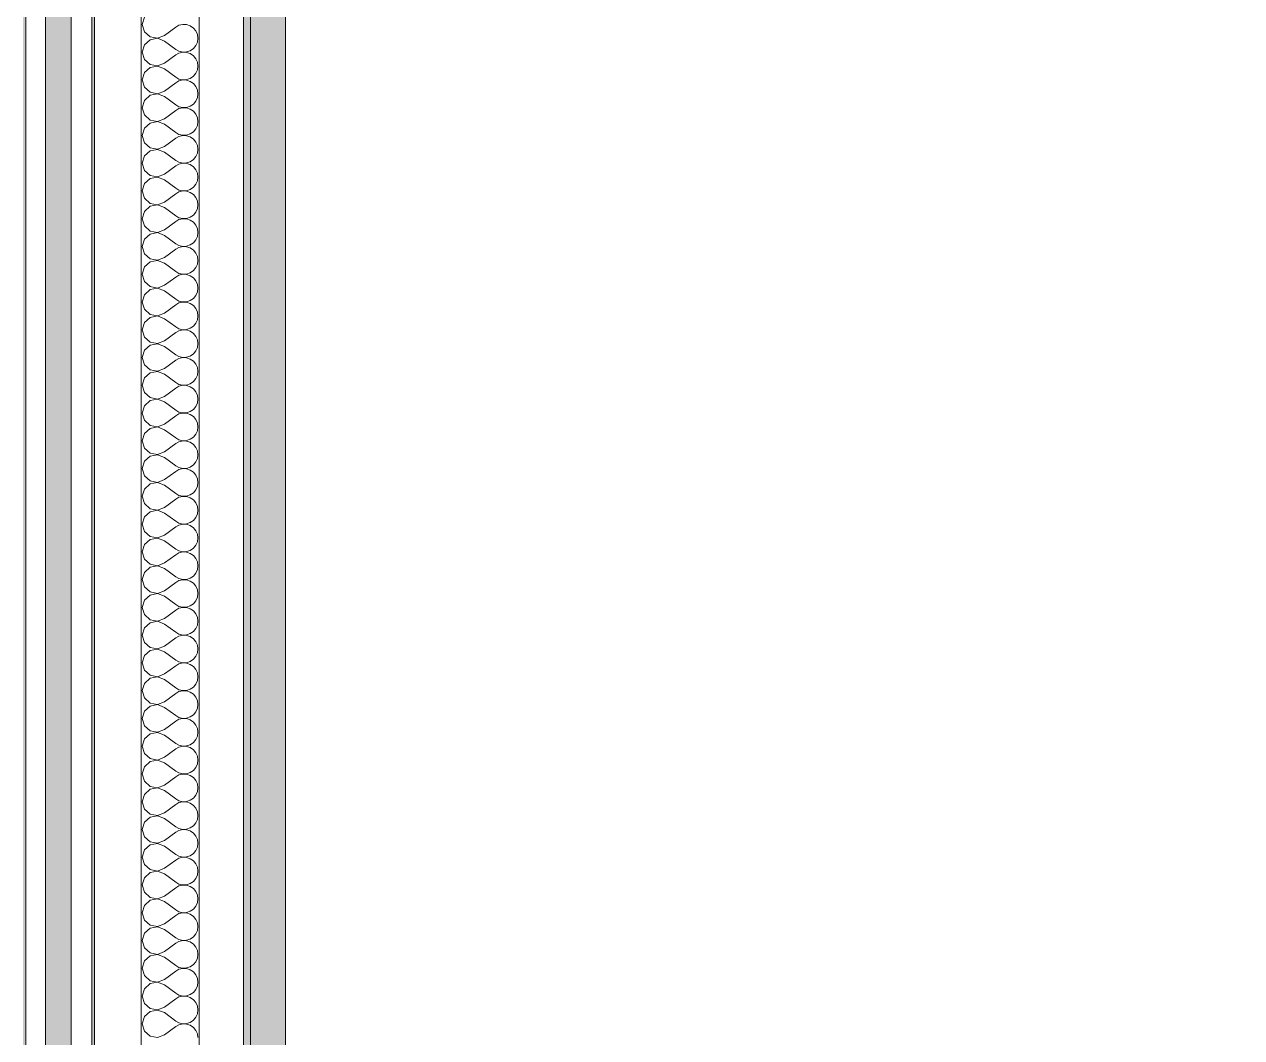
# Model space of a CAD drawing. Header units: millimetres. Extents: x -46169 to 228156, y -86316 to 18123.
# Drawn here: x 212558 to 213853, y -73632 to -72554 of the extents above; entities that cross this region are included whole.
import ezdxf

# ---------------------------------------------------------------- set-up
doc = ezdxf.new("R2010")
doc.units = ezdxf.units.MM
doc.header["$MEASUREMENT"] = 0
doc.linetypes.add('Wipeout_Contour', pattern=[1000, 0, -1000])
doc.layers.add('New_A-25-M_Wall_Int', color=7, linetype='Continuous')
doc.layers.add('New_A-25-M_Wall_Int_Pen_No__1', color=7, linetype='Continuous', lineweight=13)
doc.layers.add('New_A-25-M_Wall_Int_Pen_No__107', color=7, linetype='Continuous', lineweight=15, true_color=0xa6a6a6)

# ---------------------------------------------------------------- blocks, each defined once
blk = doc.blocks.new('*X629', base_point=(223698.6, -82529.3))
at = {"layer": 'New_A-25-M_Wall_Int_Pen_No__107', "linetype": 'Continuous'}
blk.add_hatch(color=256, dxfattribs=at).paths.add_polyline_path([(212580.9, -74429.3), (212608.2, -74429.3), (212608.2, -70589.3), (212580.9, -70589.3)])
blk = doc.blocks.new('Section Elem_567_3', base_point=(223698.6, -82529.3))
at = {"layer": 'New_A-25-M_Wall_Int_Pen_No__107', "linetype": 'Continuous', "lineweight": 0, "true_color": 0x535353}
blk.add_hatch(color=251, dxfattribs=at).paths.add_polyline_path([(212630.1, -74429.3), (212632.9, -74429.3), (212632.9, -70589.3), (212630.1, -70589.3)])
at = {"color": 254, "linetype": 'Wipeout_Contour', "lineweight": 0, "ltscale": 898601.631192}
blk.add_wipeout([(212608.2, -74429.3), (212630.1, -74429.3), (212630.1, -70589.3), (212608.2, -70589.3)], dxfattribs=at).dxf.layer = 'New_A-25-M_Wall_Int'
at = {"layer": 'New_A-25-M_Wall_Int_Pen_No__1', "linetype": 'Continuous'}
blk.add_line((212630.1, -70589.3), (212630.1, -74429.3), dxfattribs=at)
at = {"color": 254, "linetype": 'Wipeout_Contour', "lineweight": 0, "ltscale": 898508.550336}
blk.add_wipeout([(212580.9, -74429.3), (212608.2, -74429.3), (212608.2, -70589.3), (212580.9, -70589.3)], dxfattribs=at).dxf.layer = 'New_A-25-M_Wall_Int'
at = {"layer": 'New_A-25-M_Wall_Int_Pen_No__1', "linetype": 'Continuous'}
blk.add_line((212608.2, -70589.3), (212608.2, -74429.3), dxfattribs=at)
at = {"layer": 'New_A-25-M_Wall_Int'}
blk.add_blockref('*X629', (223698.6, -82529.3), dxfattribs=at)
at = {"color": 254, "linetype": 'Wipeout_Contour', "lineweight": 0, "ltscale": 898417.538878}
blk.add_wipeout([(212560.2, -74429.3), (212580.9, -74429.3), (212580.9, -70589.3), (212560.2, -70589.3)], dxfattribs=at).dxf.layer = 'New_A-25-M_Wall_Int'
at = {"layer": 'New_A-25-M_Wall_Int_Pen_No__107', "linetype": 'Continuous', "lineweight": 0, "true_color": 0x535353}
blk.add_hatch(color=251, dxfattribs=at).paths.add_polyline_path([(212556.9, -74429.3), (212560.2, -74429.3), (212560.2, -70589.3), (212556.9, -70589.3)])
at = {"layer": 'New_A-25-M_Wall_Int_Pen_No__1', "linetype": 'Continuous'}
for p, q in [((212560.2, -70589.3), (212560.2, -74429.3)), ((212580.9, -70589.3), (212580.9, -74429.3))]:
    blk.add_line(p, q, dxfattribs=at)
blk = doc.blocks.new('*X654', base_point=(223698.6, -82529.3))
at = {"layer": 'New_A-25-M_Wall_Int_Pen_No__107', "linetype": 'Continuous'}
for p, q in [((212686.1, -72546.5), (212683.9, -72554.3)), ((212683.9, -72554.3), (212686.1, -72562.1)), ((212686.1, -72562.1), (212692.1, -72567.5)), ((212707.6, -72566.1), (212719.4, -72557.2)), ((212722.9, -72555.3), (212719.4, -72557.2)), ((212726.9, -72554.3), (212722.9, -72555.3)), ((212731, -72554.5), (212726.9, -72554.3)), ((212734.8, -72555.8), (212731, -72554.5)), ((212738.2, -72558.2), (212734.8, -72555.8)), ((212740.8, -72561.3), (212738.2, -72558.2)), ((212742.4, -72565), (212740.8, -72561.3)), ((212686.1, -72576.1), (212683.9, -72583.8)), ((212692.1, -72570.6), (212686.1, -72576.1)), ((212692.1, -72567.5), (212700, -72569)), ((212700, -72569.1), (212692.1, -72570.6)), ((212700, -72569), (212707.6, -72566.1)), ((212707.6, -72572), (212700, -72569.1)), ((212707.6, -72572), (212719.4, -72580.9)), ((212740.8, -72576.8), (212742.4, -72573.1)), ((212743, -72569.1), (212742.4, -72565)), ((212742.4, -72573.1), (212743, -72569.1)), ((212683.9, -72583.8), (212686.1, -72591.6)), ((212707.6, -72595.6), (212719.4, -72586.8)), ((212719.4, -72580.9), (212722.9, -72582.8)), ((212722.9, -72584.8), (212719.4, -72586.8)), ((212722.9, -72582.8), (212726.9, -72583.8)), ((212726.9, -72583.9), (212722.9, -72584.8)), ((212726.9, -72583.8), (212731, -72583.6)), ((212731, -72584.1), (212726.9, -72583.9)), ((212731, -72583.6), (212734.8, -72582.3)), ((212734.8, -72585.4), (212731, -72584.1)), ((212734.8, -72582.3), (212738.2, -72580)), ((212738.2, -72587.7), (212734.8, -72585.4)), ((212738.2, -72580), (212740.8, -72576.8)), ((212740.8, -72590.8), (212738.2, -72587.7)), ((212686.1, -72591.6), (212692.1, -72597)), ((212692.1, -72600.1), (212686.1, -72605.6)), ((212692.1, -72597), (212700, -72598.5)), ((212700, -72598.6), (212692.1, -72600.1)), ((212700, -72598.5), (212707.6, -72595.6)), ((212707.6, -72601.5), (212700, -72598.6)), ((212707.6, -72601.5), (212719.4, -72610.4)), ((212742.4, -72594.5), (212740.8, -72590.8)), ((212743, -72598.6), (212742.4, -72594.5)), ((212742.4, -72602.6), (212743, -72598.6)), ((212686.1, -72605.6), (212683.9, -72613.3)), ((212683.9, -72613.3), (212686.1, -72621.1)), ((212719.4, -72610.4), (212722.9, -72612.4)), ((212722.9, -72614.3), (212719.4, -72616.3)), ((212722.9, -72612.4), (212726.9, -72613.3)), ((212726.9, -72613.4), (212722.9, -72614.3)), ((212726.9, -72613.3), (212731, -72613.1)), ((212731, -72613.6), (212726.9, -72613.4)), ((212731, -72613.1), (212734.8, -72611.8)), ((212734.8, -72614.9), (212731, -72613.6)), ((212734.8, -72611.8), (212738.2, -72609.5)), ((212738.2, -72617.2), (212734.8, -72614.9)), ((212738.2, -72609.5), (212740.8, -72606.3)), ((212740.8, -72606.3), (212742.4, -72602.6)), ((212686.1, -72621.1), (212692.1, -72626.5)), ((212692.1, -72626.5), (212700, -72628)), ((212700, -72628), (212707.6, -72625.2)), ((212707.6, -72625.2), (212719.4, -72616.3)), ((212740.8, -72620.3), (212738.2, -72617.2)), ((212742.4, -72624.1), (212740.8, -72620.3)), ((212743, -72628.1), (212742.4, -72624.1)), ((212686.1, -72635.1), (212683.9, -72642.9)), ((212692.1, -72629.7), (212686.1, -72635.1)), ((212700, -72628.2), (212692.1, -72629.7)), ((212707.6, -72631.1), (212700, -72628.2)), ((212707.6, -72631.1), (212719.4, -72639.9)), ((212719.4, -72639.9), (212722.9, -72641.9)), ((212734.8, -72641.3), (212738.2, -72639)), ((212738.2, -72639), (212740.8, -72635.9)), ((212740.8, -72635.9), (212742.4, -72632.1)), ((212742.4, -72632.1), (212743, -72628.1)), ((212683.9, -72642.9), (212686.1, -72650.6)), ((212686.1, -72650.6), (212692.1, -72656.1)), ((212707.6, -72654.7), (212719.4, -72645.8)), ((212722.9, -72643.9), (212719.4, -72645.8)), ((212722.9, -72641.9), (212726.9, -72642.8)), ((212726.9, -72642.9), (212722.9, -72643.9)), ((212726.9, -72642.8), (212731, -72642.6)), ((212731, -72643.1), (212726.9, -72642.9)), ((212731, -72642.6), (212734.8, -72641.3)), ((212734.8, -72644.4), (212731, -72643.1)), ((212738.2, -72646.7), (212734.8, -72644.4)), ((212740.8, -72649.9), (212738.2, -72646.7)), ((212742.4, -72653.6), (212740.8, -72649.9)), ((212743, -72657.6), (212742.4, -72653.6)), ((212686.1, -72664.6), (212683.9, -72672.4)), ((212692.1, -72659.2), (212686.1, -72664.6)), ((212692.1, -72656.1), (212700, -72657.6)), ((212700, -72657.7), (212692.1, -72659.2)), ((212700, -72657.6), (212707.6, -72654.7)), ((212707.6, -72660.6), (212700, -72657.7)), ((212707.6, -72660.6), (212719.4, -72669.4)), ((212738.2, -72668.5), (212740.8, -72665.4)), ((212740.8, -72665.4), (212742.4, -72661.7)), ((212742.4, -72661.7), (212743, -72657.6)), ((212683.9, -72672.4), (212686.1, -72680.2)), ((212707.6, -72684.2), (212719.4, -72675.4)), ((212719.4, -72669.4), (212722.9, -72671.4)), ((212722.9, -72673.4), (212719.4, -72675.4)), ((212722.9, -72671.4), (212726.9, -72672.3)), ((212726.9, -72672.5), (212722.9, -72673.4)), ((212726.9, -72672.3), (212731, -72672.1)), ((212731, -72672.7), (212726.9, -72672.5)), ((212731, -72672.1), (212734.8, -72670.8)), ((212734.8, -72674), (212731, -72672.7)), ((212734.8, -72670.8), (212738.2, -72668.5)), ((212738.2, -72676.3), (212734.8, -72674)), ((212740.8, -72679.4), (212738.2, -72676.3)), ((212742.4, -72683.1), (212740.8, -72679.4)), ((212686.1, -72680.2), (212692.1, -72685.6)), ((212692.1, -72688.7), (212686.1, -72694.2)), ((212692.1, -72685.6), (212700, -72687.1)), ((212700, -72687.2), (212692.1, -72688.7)), ((212700, -72687.1), (212707.6, -72684.2)), ((212707.6, -72690.1), (212700, -72687.2)), ((212707.6, -72690.1), (212719.4, -72699)), ((212740.8, -72694.9), (212742.4, -72691.2)), ((212743, -72687.2), (212742.4, -72683.1)), ((212742.4, -72691.2), (212743, -72687.2)), ((212686.1, -72694.2), (212683.9, -72701.9)), ((212683.9, -72701.9), (212686.1, -72709.7)), ((212707.6, -72713.7), (212719.4, -72704.9)), ((212719.4, -72699), (212722.9, -72700.9)), ((212722.9, -72702.9), (212719.4, -72704.9)), ((212722.9, -72700.9), (212726.9, -72701.9)), ((212726.9, -72702), (212722.9, -72702.9)), ((212726.9, -72701.9), (212731, -72701.7)), ((212731, -72702.2), (212726.9, -72702)), ((212731, -72701.7), (212734.8, -72700.4)), ((212734.8, -72703.5), (212731, -72702.2)), ((212734.8, -72700.4), (212738.2, -72698.1)), ((212738.2, -72705.8), (212734.8, -72703.5)), ((212738.2, -72698.1), (212740.8, -72694.9)), ((212686.1, -72709.7), (212692.1, -72715.1)), ((212692.1, -72718.2), (212686.1, -72723.7)), ((212692.1, -72715.1), (212700, -72716.6)), ((212700, -72716.7), (212692.1, -72718.2)), ((212700, -72716.6), (212707.6, -72713.7)), ((212707.6, -72719.6), (212700, -72716.7)), ((212740.8, -72708.9), (212738.2, -72705.8)), ((212742.4, -72712.7), (212740.8, -72708.9)), ((212743, -72716.7), (212742.4, -72712.7)), ((212742.4, -72720.7), (212743, -72716.7)), ((212686.1, -72723.7), (212683.9, -72731.5)), ((212683.9, -72731.5), (212686.1, -72739.2)), ((212707.6, -72719.6), (212719.4, -72728.5)), ((212719.4, -72728.5), (212722.9, -72730.5)), ((212722.9, -72730.5), (212726.9, -72731.4)), ((212726.9, -72731.5), (212722.9, -72732.4)), ((212726.9, -72731.4), (212731, -72731.2)), ((212731, -72731.7), (212726.9, -72731.5)), ((212731, -72731.2), (212734.8, -72729.9)), ((212734.8, -72729.9), (212738.2, -72727.6)), ((212738.2, -72727.6), (212740.8, -72724.4)), ((212740.8, -72724.4), (212742.4, -72720.7)), ((212686.1, -72739.2), (212692.1, -72744.7)), ((212700, -72746.2), (212707.6, -72743.3)), ((212707.6, -72743.3), (212719.4, -72734.4)), ((212722.9, -72732.4), (212719.4, -72734.4)), ((212734.8, -72733), (212731, -72731.7)), ((212738.2, -72735.3), (212734.8, -72733)), ((212740.8, -72738.5), (212738.2, -72735.3)), ((212742.4, -72742.2), (212740.8, -72738.5)), ((212743, -72746.2), (212742.4, -72742.2)), ((212686.1, -72753.2), (212683.9, -72761)), ((212692.1, -72747.8), (212686.1, -72753.2)), ((212692.1, -72744.7), (212700, -72746.2)), ((212700, -72746.3), (212692.1, -72747.8)), ((212707.6, -72749.2), (212700, -72746.3)), ((212707.6, -72749.2), (212719.4, -72758)), ((212734.8, -72759.4), (212738.2, -72757.1)), ((212738.2, -72757.1), (212740.8, -72754)), ((212740.8, -72754), (212742.4, -72750.2)), ((212742.4, -72750.2), (212743, -72746.2)), ((212683.9, -72761), (212686.1, -72768.7)), ((212686.1, -72768.7), (212692.1, -72774.2)), ((212707.6, -72772.8), (212719.4, -72763.9)), ((212719.4, -72758), (212722.9, -72760)), ((212722.9, -72762), (212719.4, -72763.9)), ((212722.9, -72760), (212726.9, -72760.9)), ((212726.9, -72761), (212722.9, -72762)), ((212726.9, -72760.9), (212731, -72760.7)), ((212731, -72761.2), (212726.9, -72761)), ((212731, -72760.7), (212734.8, -72759.4)), ((212734.8, -72762.5), (212731, -72761.2)), ((212738.2, -72764.8), (212734.8, -72762.5)), ((212740.8, -72768), (212738.2, -72764.8)), ((212742.4, -72771.7), (212740.8, -72768)), ((212686.1, -72782.7), (212683.9, -72790.5)), ((212692.1, -72777.3), (212686.1, -72782.7)), ((212692.1, -72774.2), (212700, -72775.7)), ((212700, -72775.8), (212692.1, -72777.3)), ((212700, -72775.7), (212707.6, -72772.8)), ((212707.6, -72778.7), (212700, -72775.8)), ((212707.6, -72778.7), (212719.4, -72787.6)), ((212740.8, -72783.5), (212742.4, -72779.8)), ((212743, -72775.7), (212742.4, -72771.7)), ((212742.4, -72779.8), (212743, -72775.7)), ((212683.9, -72790.5), (212686.1, -72798.3)), ((212707.6, -72802.3), (212719.4, -72793.5)), ((212719.4, -72787.6), (212722.9, -72789.5)), ((212722.9, -72791.5), (212719.4, -72793.5)), ((212722.9, -72789.5), (212726.9, -72790.4)), ((212726.9, -72790.6), (212722.9, -72791.5)), ((212726.9, -72790.4), (212731, -72790.2)), ((212731, -72790.8), (212726.9, -72790.6)), ((212731, -72790.2), (212734.8, -72788.9)), ((212734.8, -72792.1), (212731, -72790.8)), ((212734.8, -72788.9), (212738.2, -72786.6)), ((212738.2, -72794.4), (212734.8, -72792.1)), ((212738.2, -72786.6), (212740.8, -72783.5)), ((212740.8, -72797.5), (212738.2, -72794.4)), ((212686.1, -72798.3), (212692.1, -72803.7)), ((212692.1, -72806.8), (212686.1, -72812.3)), ((212692.1, -72803.7), (212700, -72805.2)), ((212700, -72805.3), (212692.1, -72806.8)), ((212700, -72805.2), (212707.6, -72802.3)), ((212707.6, -72808.2), (212700, -72805.3)), ((212707.6, -72808.2), (212719.4, -72817.1)), ((212742.4, -72801.2), (212740.8, -72797.5)), ((212740.8, -72813), (212742.4, -72809.3)), ((212743, -72805.3), (212742.4, -72801.2)), ((212742.4, -72809.3), (212743, -72805.3)), ((212686.1, -72812.3), (212683.9, -72820)), ((212683.9, -72820), (212686.1, -72827.8)), ((212719.4, -72817.1), (212722.9, -72819.1)), ((212722.9, -72821), (212719.4, -72823)), ((212722.9, -72819.1), (212726.9, -72820)), ((212726.9, -72820.1), (212722.9, -72821)), ((212726.9, -72820), (212731, -72819.8)), ((212731, -72820.3), (212726.9, -72820.1)), ((212731, -72819.8), (212734.8, -72818.5)), ((212734.8, -72821.6), (212731, -72820.3)), ((212734.8, -72818.5), (212738.2, -72816.2)), ((212738.2, -72823.9), (212734.8, -72821.6)), ((212738.2, -72816.2), (212740.8, -72813)), ((212686.1, -72827.8), (212692.1, -72833.2)), ((212692.1, -72833.2), (212700, -72834.7)), ((212700, -72834.9), (212692.1, -72836.4)), ((212700, -72834.7), (212707.6, -72831.8)), ((212707.6, -72837.7), (212700, -72834.9)), ((212707.6, -72831.8), (212719.4, -72823)), ((212740.8, -72827), (212738.2, -72823.9)), ((212742.4, -72830.8), (212740.8, -72827)), ((212743, -72834.8), (212742.4, -72830.8)), ((212742.4, -72838.8), (212743, -72834.8)), ((212686.1, -72841.8), (212683.9, -72849.6)), ((212692.1, -72836.4), (212686.1, -72841.8)), ((212707.6, -72837.7), (212719.4, -72846.6)), ((212719.4, -72846.6), (212722.9, -72848.6)), ((212731, -72849.3), (212734.8, -72848)), ((212734.8, -72848), (212738.2, -72845.7)), ((212738.2, -72845.7), (212740.8, -72842.6)), ((212740.8, -72842.6), (212742.4, -72838.8)), ((212683.9, -72849.6), (212686.1, -72857.3)), ((212686.1, -72857.3), (212692.1, -72862.8)), ((212707.6, -72861.4), (212719.4, -72852.5)), ((212722.9, -72850.5), (212719.4, -72852.5)), ((212722.9, -72848.6), (212726.9, -72849.5)), ((212726.9, -72849.6), (212722.9, -72850.5)), ((212726.9, -72849.5), (212731, -72849.3)), ((212731, -72849.8), (212726.9, -72849.6)), ((212734.8, -72851.1), (212731, -72849.8)), ((212738.2, -72853.4), (212734.8, -72851.1)), ((212740.8, -72856.6), (212738.2, -72853.4)), ((212742.4, -72860.3), (212740.8, -72856.6)), ((212743, -72864.3), (212742.4, -72860.3)), ((212686.1, -72871.3), (212683.9, -72879.1)), ((212692.1, -72865.9), (212686.1, -72871.3)), ((212692.1, -72862.8), (212700, -72864.3)), ((212700, -72864.4), (212692.1, -72865.9)), ((212700, -72864.3), (212707.6, -72861.4)), ((212707.6, -72867.3), (212700, -72864.4)), ((212707.6, -72867.3), (212719.4, -72876.1)), ((212738.2, -72875.2), (212740.8, -72872.1)), ((212740.8, -72872.1), (212742.4, -72868.4)), ((212742.4, -72868.4), (212743, -72864.3)), ((212683.9, -72879.1), (212686.1, -72886.8)), ((212686.1, -72886.8), (212692.1, -72892.3)), ((212707.6, -72890.9), (212719.4, -72882)), ((212719.4, -72876.1), (212722.9, -72878.1)), ((212722.9, -72880.1), (212719.4, -72882)), ((212722.9, -72878.1), (212726.9, -72879)), ((212726.9, -72879.1), (212722.9, -72880.1)), ((212726.9, -72879), (212731, -72878.8)), ((212731, -72879.3), (212726.9, -72879.1)), ((212731, -72878.8), (212734.8, -72877.5)), ((212734.8, -72880.6), (212731, -72879.3)), ((212734.8, -72877.5), (212738.2, -72875.2)), ((212738.2, -72883), (212734.8, -72880.6)), ((212740.8, -72886.1), (212738.2, -72883)), ((212742.4, -72889.8), (212740.8, -72886.1)), ((212692.1, -72895.4), (212686.1, -72900.9)), ((212692.1, -72892.3), (212700, -72893.8)), ((212700, -72893.9), (212692.1, -72895.4)), ((212700, -72893.8), (212707.6, -72890.9)), ((212707.6, -72896.8), (212700, -72893.9)), ((212707.6, -72896.8), (212719.4, -72905.7)), ((212740.8, -72901.6), (212742.4, -72897.9)), ((212743, -72893.8), (212742.4, -72889.8)), ((212742.4, -72897.9), (212743, -72893.8)), ((212686.1, -72900.9), (212683.9, -72908.6)), ((212683.9, -72908.6), (212686.1, -72916.4)), ((212707.6, -72920.4), (212719.4, -72911.6)), ((212719.4, -72905.7), (212722.9, -72907.6)), ((212722.9, -72909.6), (212719.4, -72911.6)), ((212722.9, -72907.6), (212726.9, -72908.6)), ((212726.9, -72908.7), (212722.9, -72909.6)), ((212726.9, -72908.6), (212731, -72908.4)), ((212731, -72908.9), (212726.9, -72908.7)), ((212731, -72908.4), (212734.8, -72907.1)), ((212734.8, -72910.2), (212731, -72908.9)), ((212734.8, -72907.1), (212738.2, -72904.7)), ((212738.2, -72912.5), (212734.8, -72910.2)), ((212738.2, -72904.7), (212740.8, -72901.6)), ((212740.8, -72915.6), (212738.2, -72912.5)), ((212686.1, -72916.4), (212692.1, -72921.8)), ((212692.1, -72924.9), (212686.1, -72930.4)), ((212692.1, -72921.8), (212700, -72923.3)), ((212700, -72923.4), (212692.1, -72924.9)), ((212700, -72923.3), (212707.6, -72920.4)), ((212707.6, -72926.3), (212700, -72923.4)), ((212742.4, -72919.3), (212740.8, -72915.6)), ((212743, -72923.4), (212742.4, -72919.3)), ((212742.4, -72927.4), (212743, -72923.4)), ((212686.1, -72930.4), (212683.9, -72938.1)), ((212683.9, -72938.1), (212686.1, -72945.9)), ((212707.6, -72926.3), (212719.4, -72935.2)), ((212719.4, -72935.2), (212722.9, -72937.2)), ((212722.9, -72937.2), (212726.9, -72938.1)), ((212726.9, -72938.2), (212722.9, -72939.1)), ((212726.9, -72938.1), (212731, -72937.9)), ((212731, -72938.4), (212726.9, -72938.2)), ((212731, -72937.9), (212734.8, -72936.6)), ((212734.8, -72939.7), (212731, -72938.4)), ((212734.8, -72936.6), (212738.2, -72934.3)), ((212738.2, -72934.3), (212740.8, -72931.1)), ((212740.8, -72931.1), (212742.4, -72927.4)), ((212686.1, -72945.9), (212692.1, -72951.3)), ((212692.1, -72951.3), (212700, -72952.8)), ((212700, -72952.8), (212707.6, -72950)), ((212707.6, -72950), (212719.4, -72941.1)), ((212722.9, -72939.1), (212719.4, -72941.1)), ((212738.2, -72942), (212734.8, -72939.7)), ((212740.8, -72945.1), (212738.2, -72942)), ((212742.4, -72948.9), (212740.8, -72945.1)), ((212743, -72952.9), (212742.4, -72948.9)), ((212686.1, -72959.9), (212683.9, -72967.7)), ((212692.1, -72954.5), (212686.1, -72959.9)), ((212700, -72953), (212692.1, -72954.5)), ((212707.6, -72955.9), (212700, -72953)), ((212707.6, -72955.9), (212719.4, -72964.7)), ((212734.8, -72966.1), (212738.2, -72963.8)), ((212738.2, -72963.8), (212740.8, -72960.7)), ((212740.8, -72960.7), (212742.4, -72956.9)), ((212742.4, -72956.9), (212743, -72952.9)), ((212683.9, -72967.7), (212686.1, -72975.4)), ((212686.1, -72975.4), (212692.1, -72980.9)), ((212707.6, -72979.5), (212719.4, -72970.6)), ((212719.4, -72964.7), (212722.9, -72966.7)), ((212722.9, -72968.6), (212719.4, -72970.6)), ((212722.9, -72966.7), (212726.9, -72967.6)), ((212726.9, -72967.7), (212722.9, -72968.6)), ((212726.9, -72967.6), (212731, -72967.4)), ((212731, -72967.9), (212726.9, -72967.7)), ((212731, -72967.4), (212734.8, -72966.1)), ((212734.8, -72969.2), (212731, -72967.9)), ((212738.2, -72971.5), (212734.8, -72969.2)), ((212740.8, -72974.7), (212738.2, -72971.5)), ((212742.4, -72978.4), (212740.8, -72974.7)), ((212686.1, -72989.4), (212683.9, -72997.2)), ((212692.1, -72984), (212686.1, -72989.4)), ((212692.1, -72980.9), (212700, -72982.4)), ((212700, -72982.5), (212692.1, -72984)), ((212700, -72982.4), (212707.6, -72979.5)), ((212707.6, -72985.4), (212700, -72982.5)), ((212707.6, -72985.4), (212719.4, -72994.2)), ((212738.2, -72993.3), (212740.8, -72990.2)), ((212740.8, -72990.2), (212742.4, -72986.5)), ((212743, -72982.4), (212742.4, -72978.4)), ((212742.4, -72986.5), (212743, -72982.4)), ((212683.9, -72997.2), (212686.1, -73005)), ((212707.6, -73009), (212719.4, -73000.1)), ((212719.4, -72994.2), (212722.9, -72996.2)), ((212722.9, -72998.2), (212719.4, -73000.1)), ((212722.9, -72996.2), (212726.9, -72997.1)), ((212726.9, -72997.3), (212722.9, -72998.2)), ((212726.9, -72997.1), (212731, -72996.9)), ((212731, -72997.5), (212726.9, -72997.3)), ((212731, -72996.9), (212734.8, -72995.6)), ((212734.8, -72998.8), (212731, -72997.5)), ((212734.8, -72995.6), (212738.2, -72993.3)), ((212738.2, -73001.1), (212734.8, -72998.8)), ((212740.8, -73004.2), (212738.2, -73001.1)), ((212686.1, -73005), (212692.1, -73010.4)), ((212692.1, -73013.5), (212686.1, -73019)), ((212692.1, -73010.4), (212700, -73011.9)), ((212700, -73012), (212692.1, -73013.5)), ((212700, -73011.9), (212707.6, -73009)), ((212707.6, -73014.9), (212700, -73012)), ((212707.6, -73014.9), (212719.4, -73023.8)), ((212742.4, -73007.9), (212740.8, -73004.2)), ((212740.8, -73019.7), (212742.4, -73016)), ((212743, -73012), (212742.4, -73007.9)), ((212742.4, -73016), (212743, -73012)), ((212686.1, -73019), (212683.9, -73026.7)), ((212683.9, -73026.7), (212686.1, -73034.5)), ((212719.4, -73023.8), (212722.9, -73025.7)), ((212722.9, -73027.7), (212719.4, -73029.7)), ((212722.9, -73025.7), (212726.9, -73026.7)), ((212726.9, -73026.8), (212722.9, -73027.7)), ((212726.9, -73026.7), (212731, -73026.5)), ((212731, -73027), (212726.9, -73026.8)), ((212731, -73026.5), (212734.8, -73025.2)), ((212734.8, -73028.3), (212731, -73027)), ((212734.8, -73025.2), (212738.2, -73022.9)), ((212738.2, -73030.6), (212734.8, -73028.3)), ((212738.2, -73022.9), (212740.8, -73019.7)), ((212686.1, -73034.5), (212692.1, -73039.9)), ((212692.1, -73039.9), (212700, -73041.4)), ((212700, -73041.5), (212692.1, -73043)), ((212700, -73041.4), (212707.6, -73038.5)), ((212707.6, -73044.4), (212700, -73041.5)), ((212707.6, -73038.5), (212719.4, -73029.7)), ((212740.8, -73033.7), (212738.2, -73030.6)), ((212742.4, -73037.5), (212740.8, -73033.7)), ((212743, -73041.5), (212742.4, -73037.5)), ((212742.4, -73045.5), (212743, -73041.5)), ((212686.1, -73048.5), (212683.9, -73056.2)), ((212692.1, -73043), (212686.1, -73048.5)), ((212707.6, -73044.4), (212719.4, -73053.3)), ((212719.4, -73053.3), (212722.9, -73055.3)), ((212731, -73056), (212734.8, -73054.7)), ((212734.8, -73054.7), (212738.2, -73052.4)), ((212738.2, -73052.4), (212740.8, -73049.2)), ((212740.8, -73049.2), (212742.4, -73045.5)), ((212683.9, -73056.2), (212686.1, -73064)), ((212686.1, -73064), (212692.1, -73069.5)), ((212700, -73071), (212707.6, -73068.1)), ((212707.6, -73068.1), (212719.4, -73059.2)), ((212722.9, -73057.2), (212719.4, -73059.2)), ((212722.9, -73055.3), (212726.9, -73056.2)), ((212726.9, -73056.3), (212722.9, -73057.2)), ((212726.9, -73056.2), (212731, -73056)), ((212731, -73056.5), (212726.9, -73056.3)), ((212734.8, -73057.8), (212731, -73056.5)), ((212738.2, -73060.1), (212734.8, -73057.8)), ((212740.8, -73063.2), (212738.2, -73060.1)), ((212742.4, -73067), (212740.8, -73063.2)), ((212743, -73071), (212742.4, -73067)), ((212686.1, -73078), (212683.9, -73085.8)), ((212692.1, -73072.6), (212686.1, -73078)), ((212692.1, -73069.5), (212700, -73071)), ((212700, -73071.1), (212692.1, -73072.6)), ((212707.6, -73074), (212700, -73071.1)), ((212707.6, -73074), (212719.4, -73082.8)), ((212738.2, -73081.9), (212740.8, -73078.8)), ((212740.8, -73078.8), (212742.4, -73075)), ((212742.4, -73075), (212743, -73071)), ((212683.9, -73085.8), (212686.1, -73093.5)), ((212686.1, -73093.5), (212692.1, -73099)), ((212707.6, -73097.6), (212719.4, -73088.7)), ((212719.4, -73082.8), (212722.9, -73084.8)), ((212722.9, -73086.8), (212719.4, -73088.7)), ((212722.9, -73084.8), (212726.9, -73085.7)), ((212726.9, -73085.8), (212722.9, -73086.8)), ((212726.9, -73085.7), (212731, -73085.5)), ((212731, -73086), (212726.9, -73085.8)), ((212731, -73085.5), (212734.8, -73084.2)), ((212734.8, -73087.3), (212731, -73086)), ((212734.8, -73084.2), (212738.2, -73081.9)), ((212738.2, -73089.6), (212734.8, -73087.3)), ((212740.8, -73092.8), (212738.2, -73089.6)), ((212742.4, -73096.5), (212740.8, -73092.8)), ((212692.1, -73102.1), (212686.1, -73107.5)), ((212692.1, -73099), (212700, -73100.5)), ((212700, -73100.6), (212692.1, -73102.1)), ((212700, -73100.5), (212707.6, -73097.6)), ((212707.6, -73103.5), (212700, -73100.6)), ((212707.6, -73103.5), (212719.4, -73112.3)), ((212740.8, -73108.3), (212742.4, -73104.6)), ((212743, -73100.5), (212742.4, -73096.5)), ((212742.4, -73104.6), (212743, -73100.5)), ((212686.1, -73107.5), (212683.9, -73115.3)), ((212683.9, -73115.3), (212686.1, -73123.1)), ((212707.6, -73127.1), (212719.4, -73118.3)), ((212719.4, -73112.3), (212722.9, -73114.3)), ((212722.9, -73116.3), (212719.4, -73118.3)), ((212722.9, -73114.3), (212726.9, -73115.2)), ((212726.9, -73115.4), (212722.9, -73116.3)), ((212726.9, -73115.2), (212731, -73115)), ((212731, -73115.6), (212726.9, -73115.4)), ((212731, -73115), (212734.8, -73113.7)), ((212734.8, -73116.9), (212731, -73115.6)), ((212734.8, -73113.7), (212738.2, -73111.4)), ((212738.2, -73119.2), (212734.8, -73116.9)), ((212738.2, -73111.4), (212740.8, -73108.3)), ((212740.8, -73122.3), (212738.2, -73119.2)), ((212686.1, -73123.1), (212692.1, -73128.5)), ((212692.1, -73131.6), (212686.1, -73137.1)), ((212692.1, -73128.5), (212700, -73130)), ((212700, -73130.1), (212692.1, -73131.6)), ((212700, -73130), (212707.6, -73127.1)), ((212707.6, -73133), (212700, -73130.1)), ((212742.4, -73126), (212740.8, -73122.3)), ((212743, -73130.1), (212742.4, -73126)), ((212742.4, -73134.1), (212743, -73130.1)), ((212686.1, -73137.1), (212683.9, -73144.8)), ((212683.9, -73144.8), (212686.1, -73152.6)), ((212707.6, -73133), (212719.4, -73141.9)), ((212719.4, -73141.9), (212722.9, -73143.8)), ((212722.9, -73145.8), (212719.4, -73147.8)), ((212722.9, -73143.8), (212726.9, -73144.8)), ((212726.9, -73144.9), (212722.9, -73145.8)), ((212726.9, -73144.8), (212731, -73144.6)), ((212731, -73145.1), (212726.9, -73144.9)), ((212731, -73144.6), (212734.8, -73143.3)), ((212734.8, -73146.4), (212731, -73145.1)), ((212734.8, -73143.3), (212738.2, -73141)), ((212738.2, -73141), (212740.8, -73137.8)), ((212740.8, -73137.8), (212742.4, -73134.1)), ((212686.1, -73152.6), (212692.1, -73158)), ((212692.1, -73158), (212700, -73159.5)), ((212700, -73159.5), (212707.6, -73156.6)), ((212707.6, -73156.6), (212719.4, -73147.8)), ((212738.2, -73148.7), (212734.8, -73146.4)), ((212740.8, -73151.8), (212738.2, -73148.7)), ((212742.4, -73155.6), (212740.8, -73151.8)), ((212743, -73159.6), (212742.4, -73155.6)), ((212686.1, -73166.6), (212683.9, -73174.4)), ((212692.1, -73161.2), (212686.1, -73166.6)), ((212700, -73159.7), (212692.1, -73161.2)), ((212707.6, -73162.5), (212700, -73159.7)), ((212707.6, -73162.5), (212719.4, -73171.4)), ((212719.4, -73171.4), (212722.9, -73173.4)), ((212734.8, -73172.8), (212738.2, -73170.5)), ((212738.2, -73170.5), (212740.8, -73167.4)), ((212740.8, -73167.4), (212742.4, -73163.6)), ((212742.4, -73163.6), (212743, -73159.6)), ((212683.9, -73174.4), (212686.1, -73182.1)), ((212686.1, -73182.1), (212692.1, -73187.6)), ((212707.6, -73186.2), (212719.4, -73177.3)), ((212722.9, -73175.3), (212719.4, -73177.3)), ((212722.9, -73173.4), (212726.9, -73174.3)), ((212726.9, -73174.4), (212722.9, -73175.3)), ((212726.9, -73174.3), (212731, -73174.1)), ((212731, -73174.6), (212726.9, -73174.4)), ((212731, -73174.1), (212734.8, -73172.8)), ((212734.8, -73175.9), (212731, -73174.6)), ((212738.2, -73178.2), (212734.8, -73175.9)), ((212740.8, -73181.4), (212738.2, -73178.2)), ((212742.4, -73185.1), (212740.8, -73181.4)), ((212686.1, -73196.1), (212683.9, -73203.9)), ((212692.1, -73190.7), (212686.1, -73196.1)), ((212692.1, -73187.6), (212700, -73189.1)), ((212700, -73189.2), (212692.1, -73190.7)), ((212700, -73189.1), (212707.6, -73186.2)), ((212707.6, -73192.1), (212700, -73189.2)), ((212707.6, -73192.1), (212719.4, -73200.9)), ((212738.2, -73200), (212740.8, -73196.9)), ((212740.8, -73196.9), (212742.4, -73193.2)), ((212743, -73189.1), (212742.4, -73185.1)), ((212742.4, -73193.2), (212743, -73189.1)), ((212683.9, -73203.9), (212686.1, -73211.6)), ((212707.6, -73215.7), (212719.4, -73206.8)), ((212719.4, -73200.9), (212722.9, -73202.9)), ((212722.9, -73204.9), (212719.4, -73206.8)), ((212722.9, -73202.9), (212726.9, -73203.8)), ((212726.9, -73203.9), (212722.9, -73204.9)), ((212726.9, -73203.8), (212731, -73203.6)), ((212731, -73204.1), (212726.9, -73203.9)), ((212731, -73203.6), (212734.8, -73202.3)), ((212734.8, -73205.4), (212731, -73204.1)), ((212734.8, -73202.3), (212738.2, -73200)), ((212738.2, -73207.7), (212734.8, -73205.4)), ((212740.8, -73210.9), (212738.2, -73207.7)), ((212686.1, -73211.6), (212692.1, -73217.1)), ((212692.1, -73220.2), (212686.1, -73225.6)), ((212692.1, -73217.1), (212700, -73218.6)), ((212700, -73218.7), (212692.1, -73220.2)), ((212700, -73218.6), (212707.6, -73215.7)), ((212707.6, -73221.6), (212700, -73218.7)), ((212707.6, -73221.6), (212719.4, -73230.5)), ((212742.4, -73214.6), (212740.8, -73210.9)), ((212740.8, -73226.4), (212742.4, -73222.7)), ((212743, -73218.6), (212742.4, -73214.6)), ((212742.4, -73222.7), (212743, -73218.6)), ((212686.1, -73225.6), (212683.9, -73233.4)), ((212683.9, -73233.4), (212686.1, -73241.2)), ((212707.6, -73245.2), (212719.4, -73236.4)), ((212719.4, -73230.5), (212722.9, -73232.4)), ((212722.9, -73234.4), (212719.4, -73236.4)), ((212722.9, -73232.4), (212726.9, -73233.3)), ((212726.9, -73233.5), (212722.9, -73234.4)), ((212726.9, -73233.3), (212731, -73233.2)), ((212731, -73233.7), (212726.9, -73233.5)), ((212731, -73233.2), (212734.8, -73231.9)), ((212734.8, -73235), (212731, -73233.7)), ((212734.8, -73231.9), (212738.2, -73229.5)), ((212738.2, -73237.3), (212734.8, -73235)), ((212738.2, -73229.5), (212740.8, -73226.4)), ((212686.1, -73241.2), (212692.1, -73246.6)), ((212692.1, -73246.6), (212700, -73248.1)), ((212700, -73248.2), (212692.1, -73249.7)), ((212700, -73248.1), (212707.6, -73245.2)), ((212707.6, -73251.1), (212700, -73248.2)), ((212740.8, -73240.4), (212738.2, -73237.3)), ((212742.4, -73244.1), (212740.8, -73240.4)), ((212743, -73248.2), (212742.4, -73244.1)), ((212742.4, -73252.2), (212743, -73248.2)), ((212686.1, -73255.2), (212683.9, -73262.9)), ((212692.1, -73249.7), (212686.1, -73255.2)), ((212707.6, -73251.1), (212719.4, -73260)), ((212719.4, -73260), (212722.9, -73262)), ((212722.9, -73262), (212726.9, -73262.9)), ((212731, -73262.7), (212734.8, -73261.4)), ((212734.8, -73261.4), (212738.2, -73259.1)), ((212738.2, -73259.1), (212740.8, -73255.9)), ((212740.8, -73255.9), (212742.4, -73252.2)), ((212683.9, -73262.9), (212686.1, -73270.7)), ((212686.1, -73270.7), (212692.1, -73276.1)), ((212700, -73277.6), (212707.6, -73274.7)), ((212707.6, -73274.7), (212719.4, -73265.9)), ((212722.9, -73263.9), (212719.4, -73265.9)), ((212726.9, -73263), (212722.9, -73263.9)), ((212726.9, -73262.9), (212731, -73262.7)), ((212731, -73263.2), (212726.9, -73263)), ((212734.8, -73264.5), (212731, -73263.2)), ((212738.2, -73266.8), (212734.8, -73264.5)), ((212740.8, -73269.9), (212738.2, -73266.8)), ((212742.4, -73273.7), (212740.8, -73269.9)), ((212743, -73277.7), (212742.4, -73273.7)), ((212686.1, -73284.7), (212683.9, -73292.5)), ((212692.1, -73279.3), (212686.1, -73284.7)), ((212692.1, -73276.1), (212700, -73277.6)), ((212700, -73277.8), (212692.1, -73279.3)), ((212707.6, -73280.7), (212700, -73277.8)), ((212707.6, -73280.7), (212719.4, -73289.5)), ((212738.2, -73288.6), (212740.8, -73285.5)), ((212740.8, -73285.5), (212742.4, -73281.7)), ((212742.4, -73281.7), (212743, -73277.7)), ((212683.9, -73292.5), (212686.1, -73300.2)), ((212686.1, -73300.2), (212692.1, -73305.7)), ((212707.6, -73304.3), (212719.4, -73295.4)), ((212719.4, -73289.5), (212722.9, -73291.5)), ((212722.9, -73293.4), (212719.4, -73295.4)), ((212722.9, -73291.5), (212726.9, -73292.4)), ((212726.9, -73292.5), (212722.9, -73293.4)), ((212726.9, -73292.4), (212731, -73292.2)), ((212731, -73292.7), (212726.9, -73292.5)), ((212731, -73292.2), (212734.8, -73290.9)), ((212734.8, -73294), (212731, -73292.7)), ((212734.8, -73290.9), (212738.2, -73288.6)), ((212738.2, -73296.3), (212734.8, -73294)), ((212740.8, -73299.5), (212738.2, -73296.3)), ((212742.4, -73303.2), (212740.8, -73299.5)), ((212692.1, -73308.8), (212686.1, -73314.2)), ((212692.1, -73305.7), (212700, -73307.2)), ((212700, -73307.3), (212692.1, -73308.8)), ((212700, -73307.2), (212707.6, -73304.3)), ((212707.6, -73310.2), (212700, -73307.3)), ((212707.6, -73310.2), (212719.4, -73319)), ((212740.8, -73315), (212742.4, -73311.3)), ((212743, -73307.2), (212742.4, -73303.2)), ((212742.4, -73311.3), (212743, -73307.2)), ((212686.1, -73314.2), (212683.9, -73322)), ((212683.9, -73322), (212686.1, -73329.8)), ((212707.6, -73333.8), (212719.4, -73324.9)), ((212719.4, -73319), (212722.9, -73321)), ((212722.9, -73323), (212719.4, -73324.9)), ((212722.9, -73321), (212726.9, -73321.9)), ((212726.9, -73322), (212722.9, -73323)), ((212726.9, -73321.9), (212731, -73321.7)), ((212731, -73322.2), (212726.9, -73322)), ((212731, -73321.7), (212734.8, -73320.4)), ((212734.8, -73323.5), (212731, -73322.2)), ((212734.8, -73320.4), (212738.2, -73318.1)), ((212738.2, -73325.9), (212734.8, -73323.5)), ((212738.2, -73318.1), (212740.8, -73315)), ((212740.8, -73329), (212738.2, -73325.9)), ((212686.1, -73329.8), (212692.1, -73335.2)), ((212692.1, -73338.3), (212686.1, -73343.8)), ((212692.1, -73335.2), (212700, -73336.7)), ((212700, -73336.8), (212692.1, -73338.3)), ((212700, -73336.7), (212707.6, -73333.8)), ((212707.6, -73339.7), (212700, -73336.8)), ((212707.6, -73339.7), (212719.4, -73348.6)), ((212742.4, -73332.7), (212740.8, -73329)), ((212743, -73336.8), (212742.4, -73332.7)), ((212742.4, -73340.8), (212743, -73336.8)), ((212686.1, -73343.8), (212683.9, -73351.5)), ((212683.9, -73351.5), (212686.1, -73359.3)), ((212719.4, -73348.6), (212722.9, -73350.5)), ((212722.9, -73352.5), (212719.4, -73354.5)), ((212722.9, -73350.5), (212726.9, -73351.5)), ((212726.9, -73351.6), (212722.9, -73352.5)), ((212726.9, -73351.5), (212731, -73351.3)), ((212731, -73351.8), (212726.9, -73351.6)), ((212731, -73351.3), (212734.8, -73350)), ((212734.8, -73353.1), (212731, -73351.8)), ((212734.8, -73350), (212738.2, -73347.7)), ((212738.2, -73347.7), (212740.8, -73344.5)), ((212740.8, -73344.5), (212742.4, -73340.8)), ((212686.1, -73359.3), (212692.1, -73364.7)), ((212692.1, -73364.7), (212700, -73366.2)), ((212700, -73366.2), (212707.6, -73363.3)), ((212707.6, -73363.3), (212719.4, -73354.5)), ((212738.2, -73355.4), (212734.8, -73353.1)), ((212740.8, -73358.5), (212738.2, -73355.4)), ((212742.4, -73362.2), (212740.8, -73358.5)), ((212743, -73366.3), (212742.4, -73362.2)), ((212686.1, -73373.3), (212683.9, -73381)), ((212692.1, -73367.8), (212686.1, -73373.3)), ((212700, -73366.3), (212692.1, -73367.8)), ((212707.6, -73369.2), (212700, -73366.3)), ((212707.6, -73369.2), (212719.4, -73378.1)), ((212719.4, -73378.1), (212722.9, -73380.1)), ((212734.8, -73379.5), (212738.2, -73377.2)), ((212738.2, -73377.2), (212740.8, -73374)), ((212740.8, -73374), (212742.4, -73370.3)), ((212742.4, -73370.3), (212743, -73366.3)), ((212683.9, -73381), (212686.1, -73388.8)), ((212686.1, -73388.8), (212692.1, -73394.2)), ((212707.6, -73392.9), (212719.4, -73384)), ((212722.9, -73382), (212719.4, -73384)), ((212722.9, -73380.1), (212726.9, -73381)), ((212726.9, -73381.1), (212722.9, -73382)), ((212726.9, -73381), (212731, -73380.8)), ((212731, -73381.3), (212726.9, -73381.1)), ((212731, -73380.8), (212734.8, -73379.5)), ((212734.8, -73382.6), (212731, -73381.3)), ((212738.2, -73384.9), (212734.8, -73382.6)), ((212740.8, -73388), (212738.2, -73384.9)), ((212742.4, -73391.8), (212740.8, -73388)), ((212743, -73395.8), (212742.4, -73391.8)), ((212686.1, -73402.8), (212683.9, -73410.6)), ((212692.1, -73397.4), (212686.1, -73402.8)), ((212692.1, -73394.2), (212700, -73395.7)), ((212700, -73395.9), (212692.1, -73397.4)), ((212700, -73395.7), (212707.6, -73392.9)), ((212707.6, -73398.8), (212700, -73395.9)), ((212707.6, -73398.8), (212719.4, -73407.6)), ((212738.2, -73406.7), (212740.8, -73403.6)), ((212740.8, -73403.6), (212742.4, -73399.8)), ((212742.4, -73399.8), (212743, -73395.8)), ((212683.9, -73410.6), (212686.1, -73418.3)), ((212707.6, -73422.4), (212719.4, -73413.5)), ((212719.4, -73407.6), (212722.9, -73409.6)), ((212722.9, -73411.6), (212719.4, -73413.5)), ((212722.9, -73409.6), (212726.9, -73410.5)), ((212726.9, -73410.6), (212722.9, -73411.6)), ((212726.9, -73410.5), (212731, -73410.3)), ((212731, -73410.8), (212726.9, -73410.6)), ((212731, -73410.3), (212734.8, -73409)), ((212734.8, -73412.1), (212731, -73410.8)), ((212734.8, -73409), (212738.2, -73406.7)), ((212738.2, -73414.4), (212734.8, -73412.1)), ((212740.8, -73417.6), (212738.2, -73414.4)), ((212742.4, -73421.3), (212740.8, -73417.6)), ((212686.1, -73418.3), (212692.1, -73423.8)), ((212692.1, -73426.9), (212686.1, -73432.3)), ((212692.1, -73423.8), (212700, -73425.3)), ((212700, -73425.4), (212692.1, -73426.9)), ((212700, -73425.3), (212707.6, -73422.4)), ((212707.6, -73428.3), (212700, -73425.4)), ((212707.6, -73428.3), (212719.4, -73437.1)), ((212740.8, -73433.1), (212742.4, -73429.4)), ((212743, -73425.3), (212742.4, -73421.3)), ((212742.4, -73429.4), (212743, -73425.3)), ((212686.1, -73432.3), (212683.9, -73440.1)), ((212683.9, -73440.1), (212686.1, -73447.9)), ((212707.6, -73451.9), (212719.4, -73443.1)), ((212719.4, -73437.1), (212722.9, -73439.1)), ((212722.9, -73441.1), (212719.4, -73443.1)), ((212722.9, -73439.1), (212726.9, -73440)), ((212726.9, -73440.2), (212722.9, -73441.1)), ((212726.9, -73440), (212731, -73439.8)), ((212731, -73440.4), (212726.9, -73440.2)), ((212731, -73439.8), (212734.8, -73438.5)), ((212734.8, -73441.7), (212731, -73440.4)), ((212734.8, -73438.5), (212738.2, -73436.2)), ((212738.2, -73444), (212734.8, -73441.7)), ((212738.2, -73436.2), (212740.8, -73433.1)), ((212686.1, -73447.9), (212692.1, -73453.3)), ((212692.1, -73456.4), (212686.1, -73461.9)), ((212692.1, -73453.3), (212700, -73454.8)), ((212700, -73454.9), (212692.1, -73456.4)), ((212700, -73454.8), (212707.6, -73451.9)), ((212707.6, -73457.8), (212700, -73454.9)), ((212740.8, -73447.1), (212738.2, -73444)), ((212742.4, -73450.8), (212740.8, -73447.1)), ((212743, -73454.9), (212742.4, -73450.8)), ((212742.4, -73458.9), (212743, -73454.9)), ((212686.1, -73461.9), (212683.9, -73469.6)), ((212707.6, -73457.8), (212719.4, -73466.7)), ((212719.4, -73466.7), (212722.9, -73468.6)), ((212722.9, -73468.6), (212726.9, -73469.6)), ((212726.9, -73469.6), (212731, -73469.4)), ((212731, -73469.4), (212734.8, -73468.1)), ((212734.8, -73468.1), (212738.2, -73465.8)), ((212738.2, -73465.8), (212740.8, -73462.6)), ((212740.8, -73462.6), (212742.4, -73458.9)), ((212683.9, -73469.6), (212686.1, -73477.4)), ((212686.1, -73477.4), (212692.1, -73482.8)), ((212700, -73484.3), (212707.6, -73481.4)), ((212707.6, -73481.4), (212719.4, -73472.6)), ((212722.9, -73470.6), (212719.4, -73472.6)), ((212726.9, -73469.7), (212722.9, -73470.6)), ((212731, -73469.9), (212726.9, -73469.7)), ((212734.8, -73471.2), (212731, -73469.9)), ((212738.2, -73473.5), (212734.8, -73471.2)), ((212740.8, -73476.6), (212738.2, -73473.5)), ((212742.4, -73480.4), (212740.8, -73476.6)), ((212743, -73484.4), (212742.4, -73480.4)), ((212686.1, -73491.4), (212683.9, -73499.2)), ((212692.1, -73485.9), (212686.1, -73491.4)), ((212692.1, -73482.8), (212700, -73484.3)), ((212700, -73484.4), (212692.1, -73485.9)), ((212707.6, -73487.3), (212700, -73484.4)), ((212707.6, -73487.3), (212719.4, -73496.2)), ((212734.8, -73497.6), (212738.2, -73495.3)), ((212738.2, -73495.3), (212740.8, -73492.2)), ((212740.8, -73492.2), (212742.4, -73488.4)), ((212742.4, -73488.4), (212743, -73484.4)), ((212683.9, -73499.2), (212686.1, -73506.9)), ((212686.1, -73506.9), (212692.1, -73512.4)), ((212707.6, -73511), (212719.4, -73502.1)), ((212719.4, -73496.2), (212722.9, -73498.2)), ((212722.9, -73500.1), (212719.4, -73502.1)), ((212722.9, -73498.2), (212726.9, -73499.1)), ((212726.9, -73499.2), (212722.9, -73500.1)), ((212726.9, -73499.1), (212731, -73498.9)), ((212731, -73499.4), (212726.9, -73499.2)), ((212731, -73498.9), (212734.8, -73497.6)), ((212734.8, -73500.7), (212731, -73499.4)), ((212738.2, -73503), (212734.8, -73500.7)), ((212740.8, -73506.2), (212738.2, -73503)), ((212742.4, -73509.9), (212740.8, -73506.2)), ((212686.1, -73520.9), (212683.9, -73528.7)), ((212692.1, -73515.5), (212686.1, -73520.9)), ((212692.1, -73512.4), (212700, -73513.9)), ((212700, -73514), (212692.1, -73515.5)), ((212700, -73513.9), (212707.6, -73511)), ((212707.6, -73516.9), (212700, -73514)), ((212707.6, -73516.9), (212719.4, -73525.7)), ((212740.8, -73521.7), (212742.4, -73517.9)), ((212743, -73513.9), (212742.4, -73509.9)), ((212742.4, -73517.9), (212743, -73513.9)), ((212683.9, -73528.7), (212686.1, -73536.4)), ((212707.6, -73540.5), (212719.4, -73531.6)), ((212719.4, -73525.7), (212722.9, -73527.7)), ((212722.9, -73529.7), (212719.4, -73531.6)), ((212722.9, -73527.7), (212726.9, -73528.6)), ((212726.9, -73528.7), (212722.9, -73529.7)), ((212726.9, -73528.6), (212731, -73528.4)), ((212731, -73528.9), (212726.9, -73528.7)), ((212731, -73528.4), (212734.8, -73527.1)), ((212734.8, -73530.2), (212731, -73528.9)), ((212734.8, -73527.1), (212738.2, -73524.8)), ((212738.2, -73532.5), (212734.8, -73530.2)), ((212738.2, -73524.8), (212740.8, -73521.7)), ((212740.8, -73535.7), (212738.2, -73532.5)), ((212686.1, -73536.4), (212692.1, -73541.9)), ((212692.1, -73545), (212686.1, -73550.4)), ((212692.1, -73541.9), (212700, -73543.4)), ((212700, -73543.5), (212692.1, -73545)), ((212700, -73543.4), (212707.6, -73540.5)), ((212707.6, -73546.4), (212700, -73543.5)), ((212707.6, -73546.4), (212719.4, -73555.3)), ((212742.4, -73539.4), (212740.8, -73535.7)), ((212743, -73543.4), (212742.4, -73539.4)), ((212742.4, -73547.5), (212743, -73543.4)), ((212686.1, -73550.4), (212683.9, -73558.2)), ((212683.9, -73558.2), (212686.1, -73566)), ((212719.4, -73555.3), (212722.9, -73557.2)), ((212722.9, -73559.2), (212719.4, -73561.2)), ((212722.9, -73557.2), (212726.9, -73558.1)), ((212726.9, -73558.3), (212722.9, -73559.2)), ((212726.9, -73558.1), (212731, -73557.9)), ((212731, -73558.5), (212726.9, -73558.3)), ((212731, -73557.9), (212734.8, -73556.6)), ((212734.8, -73559.8), (212731, -73558.5)), ((212734.8, -73556.6), (212738.2, -73554.3)), ((212738.2, -73562.1), (212734.8, -73559.8)), ((212738.2, -73554.3), (212740.8, -73551.2)), ((212740.8, -73551.2), (212742.4, -73547.5)), ((212686.1, -73566), (212692.1, -73571.4)), ((212692.1, -73571.4), (212700, -73572.9)), ((212700, -73572.9), (212707.6, -73570)), ((212707.6, -73570), (212719.4, -73561.2)), ((212740.8, -73565.2), (212738.2, -73562.1)), ((212742.4, -73568.9), (212740.8, -73565.2)), ((212743, -73573), (212742.4, -73568.9)), ((212742.4, -73577), (212743, -73573)), ((212686.1, -73580), (212683.9, -73587.7)), ((212692.1, -73574.5), (212686.1, -73580)), ((212700, -73573), (212692.1, -73574.5)), ((212707.6, -73575.9), (212700, -73573)), ((212707.6, -73575.9), (212719.4, -73584.8)), ((212719.4, -73584.8), (212722.9, -73586.8)), ((212734.8, -73586.2), (212738.2, -73583.9)), ((212738.2, -73583.9), (212740.8, -73580.7)), ((212740.8, -73580.7), (212742.4, -73577)), ((212683.9, -73587.7), (212686.1, -73595.5)), ((212686.1, -73595.5), (212692.1, -73600.9)), ((212707.6, -73599.5), (212719.4, -73590.7)), ((212722.9, -73588.7), (212719.4, -73590.7)), ((212722.9, -73586.8), (212726.9, -73587.7)), ((212726.9, -73587.8), (212722.9, -73588.7)), ((212726.9, -73587.7), (212731, -73587.5)), ((212731, -73588), (212726.9, -73587.8)), ((212731, -73587.5), (212734.8, -73586.2)), ((212734.8, -73589.3), (212731, -73588)), ((212738.2, -73591.6), (212734.8, -73589.3)), ((212740.8, -73594.7), (212738.2, -73591.6)), ((212742.4, -73598.5), (212740.8, -73594.7)), ((212743, -73602.5), (212742.4, -73598.5)), ((212686.1, -73609.5), (212683.9, -73617.3)), ((212692.1, -73604.1), (212686.1, -73609.5)), ((212692.1, -73600.9), (212700, -73602.4)), ((212700, -73602.6), (212692.1, -73604.1)), ((212700, -73602.4), (212707.6, -73599.5)), ((212707.6, -73605.4), (212700, -73602.6)), ((212707.6, -73605.4), (212719.4, -73614.3)), ((212738.2, -73613.4), (212740.8, -73610.3)), ((212740.8, -73610.3), (212742.4, -73606.5)), ((212742.4, -73606.5), (212743, -73602.5)), ((212683.9, -73617.3), (212686.1, -73625)), ((212707.6, -73629.1), (212719.4, -73620.2)), ((212719.4, -73614.3), (212722.9, -73616.3)), ((212722.9, -73618.2), (212719.4, -73620.2)), ((212722.9, -73616.3), (212726.9, -73617.2)), ((212726.9, -73617.3), (212722.9, -73618.2)), ((212726.9, -73617.2), (212731, -73617)), ((212731, -73617.5), (212726.9, -73617.3)), ((212731, -73617), (212734.8, -73615.7)), ((212734.8, -73618.8), (212731, -73617.5)), ((212734.8, -73615.7), (212738.2, -73613.4)), ((212738.2, -73621.1), (212734.8, -73618.8)), ((212740.8, -73624.3), (212738.2, -73621.1)), ((212742.4, -73628), (212740.8, -73624.3)), ((212686.1, -73625), (212692.1, -73630.5)), ((212692.1, -73630.5), (212700, -73632)), ((212700, -73632), (212707.6, -73629.1)), ((212743, -73632), (212742.4, -73628))]:
    blk.add_line(p, q, dxfattribs=at)
blk = doc.blocks.new('Section Elem_587_3', base_point=(223698.6, -82529.3))
at = {"layer": 'New_A-25-M_Wall_Int_Pen_No__1', "linetype": 'Continuous'}
blk.add_line((212799, -70584.3), (212799, -74429.3), dxfattribs=at)
at = {"color": 254, "linetype": 'Wipeout_Contour', "lineweight": 0, "ltscale": 1122788.225432382}
blk.add_wipeout([(212632.9, -70589.3), (212632.9, -74429.3), (212682.5, -74429.3), (212682.5, -70584.3), (212632.9, -70584.3)], dxfattribs=at).dxf.layer = 'New_A-25-M_Wall_Int'
at = {"color": 254, "linetype": 'Wipeout_Contour', "lineweight": 0, "ltscale": 1364888.357353511}
blk.add_wipeout([(212836.2, -74429.3), (216725.7, -74429.3), (216725.7, -71971.3), (217175.4, -71971.3), (217175.4, -71409.3), (212836.2, -71409.3)], dxfattribs=at).dxf.layer = 'New_A-25-M_Wall_Int'
at = {"layer": 'New_A-25-M_Wall_Int_Pen_No__107', "linetype": 'Continuous'}
blk.add_hatch(color=256, dxfattribs=at).paths.add_polyline_path([(212799, -74429.3), (212836.2, -74429.3), (212836.2, -70584.3), (212799, -70584.3)])
at = {"layer": 'New_A-25-M_Wall_Int_Pen_No__1', "linetype": 'Continuous'}
blk.add_line((212836.2, -71409.3), (212836.2, -74429.3), dxfattribs=at)
at = {"layer": 'New_A-25-M_Wall_Int_Pen_No__1', "linetype": 'Continuous', "flags": 128}
blk.add_lwpolyline([(212632.9, -70584.3), (212632.9, -70589.3), (212632.9, -74429.3)], dxfattribs=at)
at = {"color": 254, "linetype": 'Wipeout_Contour', "lineweight": 0, "ltscale": 898955.49386}
blk.add_wipeout([(212682.5, -74429.3), (212744.5, -74429.3), (212744.5, -70584.3), (212682.5, -70584.3)], dxfattribs=at).dxf.layer = 'New_A-25-M_Wall_Int'
at = {"layer": 'New_A-25-M_Wall_Int_Pen_No__1', "linetype": 'Continuous'}
blk.add_line((212682.5, -70584.3), (212682.5, -74429.3), dxfattribs=at)
at = {"layer": 'New_A-25-M_Wall_Int'}
blk.add_blockref('*X654', (223698.6, -82529.3), dxfattribs=at)
at = {"color": 254, "linetype": 'Wipeout_Contour', "lineweight": 0, "ltscale": 899162.081966}
blk.add_wipeout([(212744.5, -74429.3), (212791.6, -74429.3), (212791.6, -70584.3), (212744.5, -70584.3)], dxfattribs=at).dxf.layer = 'New_A-25-M_Wall_Int'
at = {"layer": 'New_A-25-M_Wall_Int_Pen_No__107', "linetype": 'Continuous', "lineweight": 0, "true_color": 0x535353}
blk.add_hatch(color=251, dxfattribs=at).paths.add_polyline_path([(212791.6, -74429.3), (212799, -74429.3), (212799, -70584.3), (212791.6, -70584.3)])
at = {"layer": 'New_A-25-M_Wall_Int_Pen_No__1', "linetype": 'Continuous'}
for p, q in [((212744.5, -70584.3), (212744.5, -74429.3)), ((212791.6, -70584.3), (212791.6, -74429.3))]:
    blk.add_line(p, q, dxfattribs=at)

msp = doc.modelspace()

# ---------------------------------------------------------------- block references
at = {"layer": 'New_A-25-M_Wall_Int'}
msp.add_blockref('Section Elem_567_3', (223698.6, -82529.3), dxfattribs=at)

# ---------------------------------------------------------------- next in the draw order: block references
msp.add_blockref('Section Elem_587_3', (223698.6, -82529.3), dxfattribs=at)

doc.saveas('drawing.dxf')
